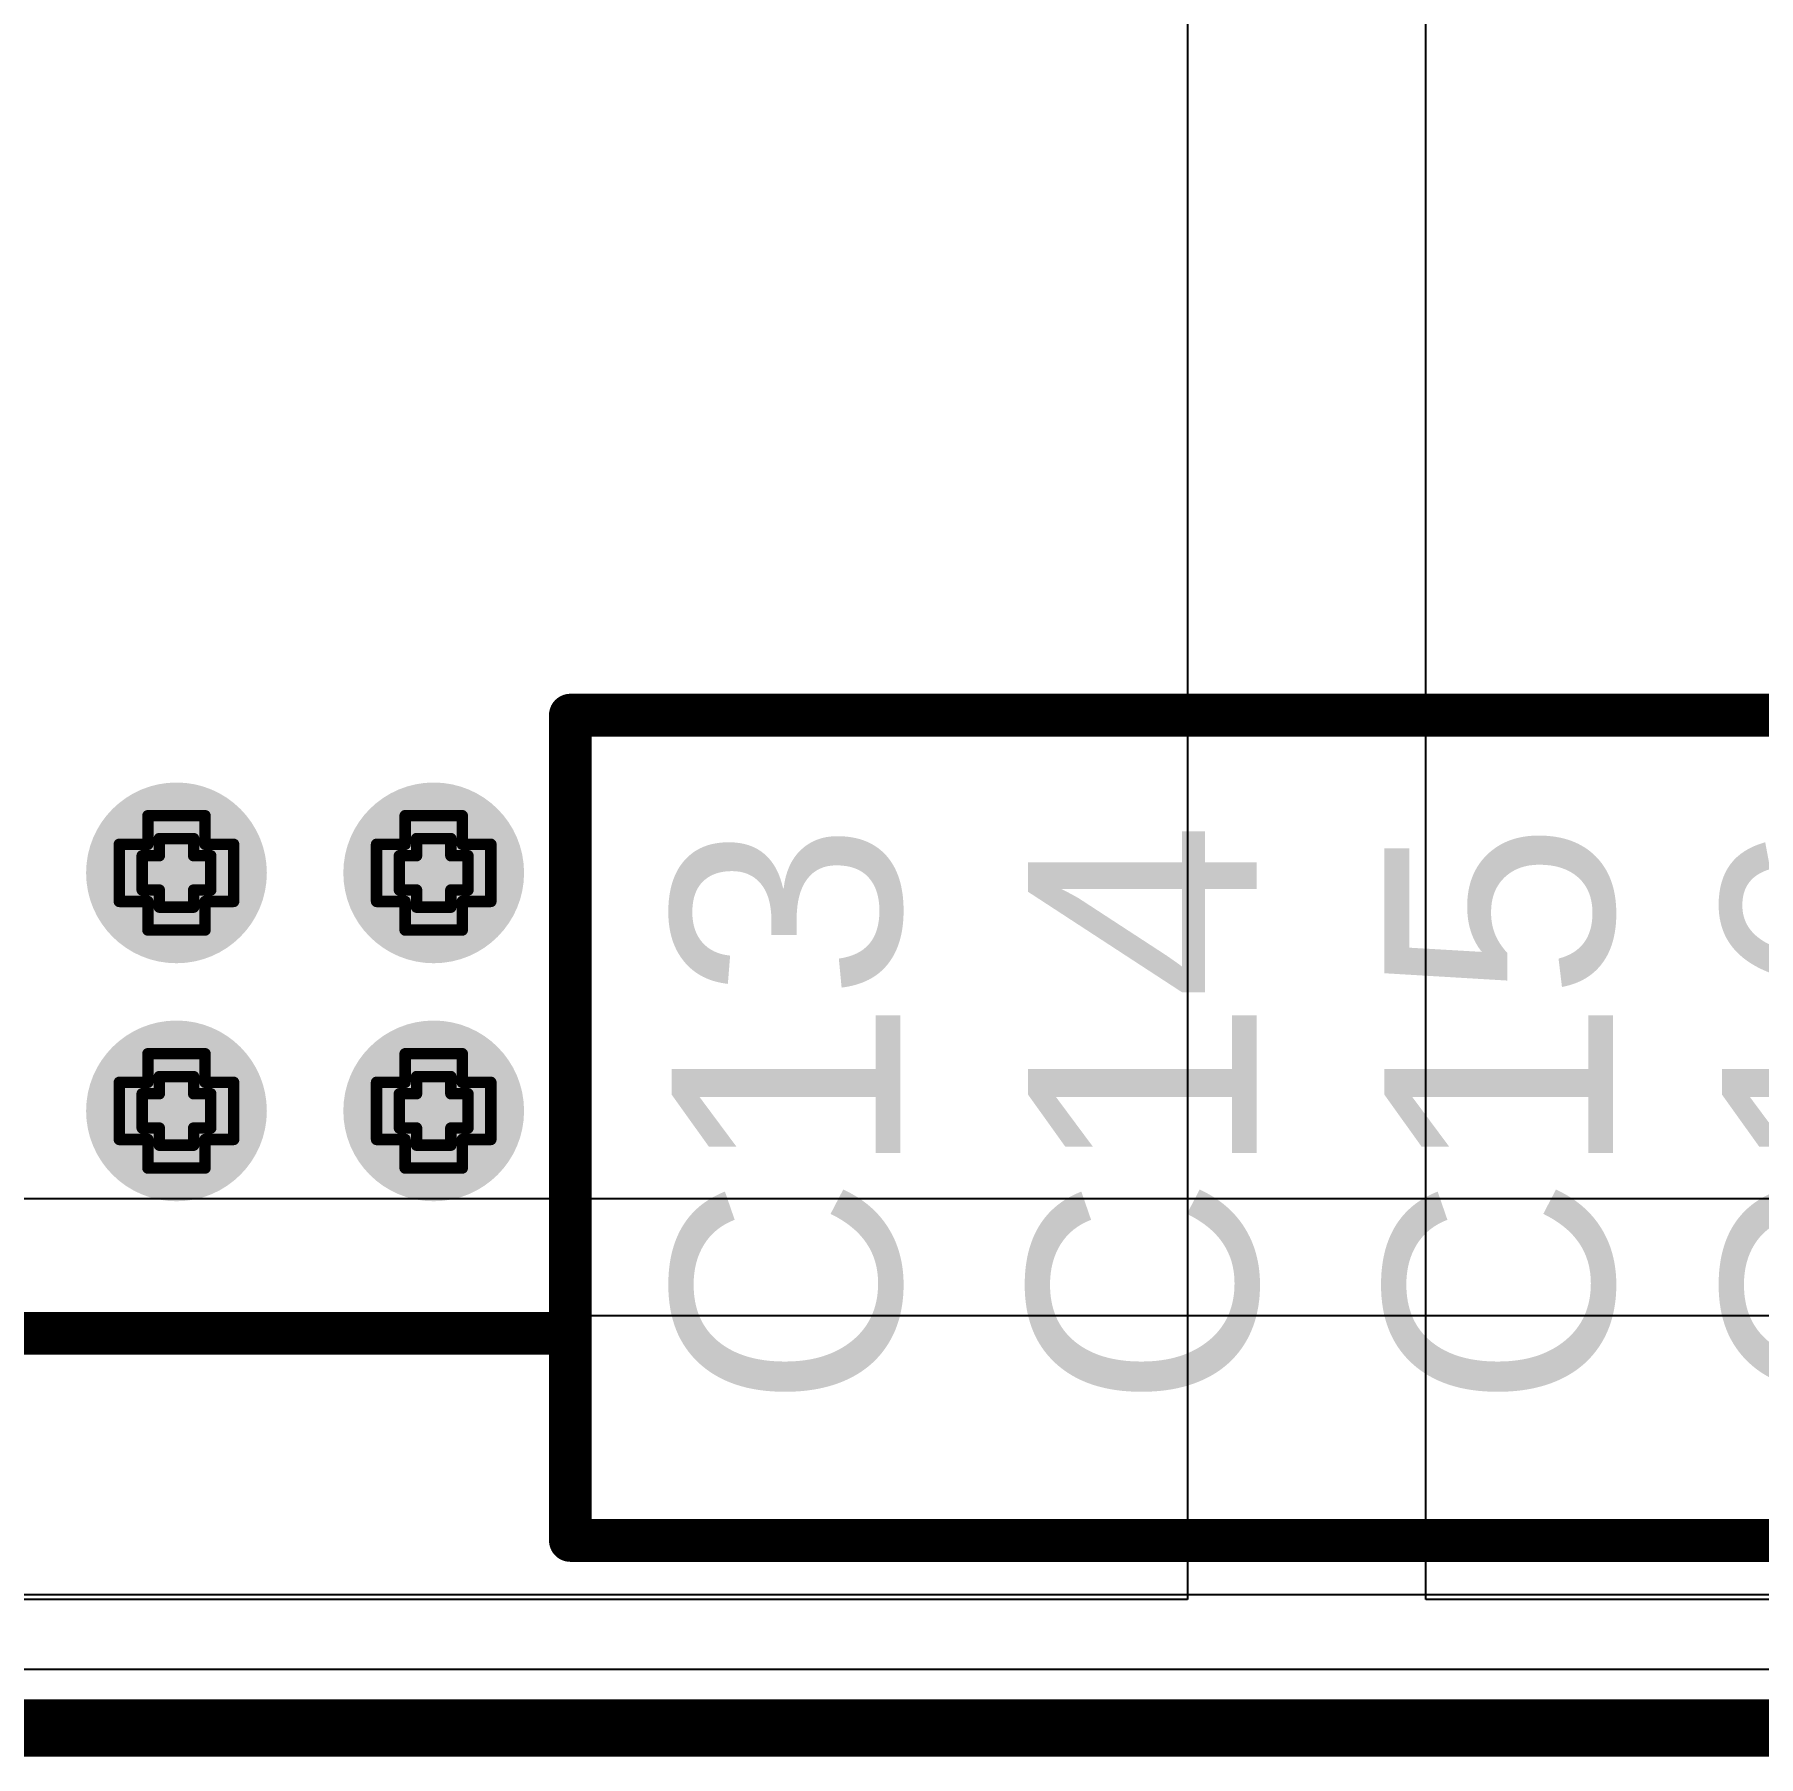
# Model space of a CAD drawing. Header units: inches. Extents: x -4 to 5258, y -4 to 5281.
# Drawn here: x 43.94 to 51.6, y -4.12 to 3.53 of the extents above; entities that cross this region are included whole.
import ezdxf

# ---------------------------------------------------------------- set-up
doc = ezdxf.new("R2010")
doc.units = ezdxf.units.IN
for name, color, linetype in [('Board Outline', 216, 'Continuous'), ('Bottom Layer', 5, 'Continuous'), ('Bottom Solder', 6, 'Continuous'), ('Drill Drawing', 1, 'Continuous'), ('Layer 1', 16, 'Continuous'), ('Layer 2', 76, 'Continuous'), ('Top Layer', 1, 'Continuous'), ('Top Overlay', 2, 'Continuous'), ('Top Solder', 216, 'Continuous'), ('Via Holes', 16, 'Continuous')]:
    doc.layers.add(name, color=color, linetype=linetype)
doc.styles.add('Arial', font='', dxfattribs={"height": 0.2})
doc.styles.get('Arial').set_extended_font_data('Arial')

msp = doc.modelspace()

# ---------------------------------------------------------------- hatches: boundary and pattern name
at = {"layer": 'Bottom Layer'}
h = msp.add_hatch(color=5, dxfattribs=at)
edge = h.paths.add_edge_path()
edge.add_arc((44.5705, -0.191), 0.3, 0, 360)
h = msp.add_hatch(color=5, dxfattribs=at)
edge = h.paths.add_edge_path()
edge.add_arc((45.7135, -0.191), 0.3, 0, 360)
h = msp.add_hatch(color=5, dxfattribs=at)
edge = h.paths.add_edge_path()
edge.add_arc((44.5705, -1.2487), 0.3, 0, 360)
h = msp.add_hatch(color=5, dxfattribs=at)
edge = h.paths.add_edge_path()
edge.add_arc((45.7135, -1.2487), 0.3, 0, 360)
at = {"layer": 'Bottom Solder'}
h = msp.add_hatch(color=6, dxfattribs=at)
edge = h.paths.add_edge_path()
edge.add_arc((44.5705, -0.191), 0.4016, 0, 360)
h = msp.add_hatch(color=6, dxfattribs=at)
edge = h.paths.add_edge_path()
edge.add_arc((45.7135, -0.191), 0.4016, 0, 360)
h = msp.add_hatch(color=6, dxfattribs=at)
edge = h.paths.add_edge_path()
edge.add_arc((44.5705, -1.2487), 0.4016, 0, 360)
h = msp.add_hatch(color=6, dxfattribs=at)
edge = h.paths.add_edge_path()
edge.add_arc((45.7135, -1.2487), 0.4016, 0, 360)
at = {"layer": 'Layer 1'}
h = msp.add_hatch(color=16, dxfattribs=at)
edge = h.paths.add_edge_path()
edge.add_arc((44.5705, -0.191), 0.3, 0, 360)
h = msp.add_hatch(color=16, dxfattribs=at)
edge = h.paths.add_edge_path()
edge.add_arc((45.7135, -0.191), 0.3, 0, 360)
h = msp.add_hatch(color=16, dxfattribs=at)
edge = h.paths.add_edge_path()
edge.add_arc((44.5705, -1.2487), 0.3, 0, 360)
h = msp.add_hatch(color=16, dxfattribs=at)
edge = h.paths.add_edge_path()
edge.add_arc((45.7135, -1.2487), 0.3, 0, 360)
at = {"layer": 'Layer 2'}
h = msp.add_hatch(color=76, dxfattribs=at)
edge = h.paths.add_edge_path()
edge.add_arc((44.5705, -0.191), 0.3, 0, 360)
h = msp.add_hatch(color=76, dxfattribs=at)
edge = h.paths.add_edge_path()
edge.add_arc((45.7135, -0.191), 0.3, 0, 360)
h = msp.add_hatch(color=76, dxfattribs=at)
edge = h.paths.add_edge_path()
edge.add_arc((44.5705, -1.2487), 0.3, 0, 360)
h = msp.add_hatch(color=76, dxfattribs=at)
edge = h.paths.add_edge_path()
edge.add_arc((45.7135, -1.2487), 0.3, 0, 360)
at = {"layer": 'Top Layer'}
h = msp.add_hatch(color=1, dxfattribs=at)
edge = h.paths.add_edge_path()
edge.add_arc((44.5705, -0.191), 0.3, 0, 360)
h = msp.add_hatch(color=1, dxfattribs=at)
edge = h.paths.add_edge_path()
edge.add_arc((45.7135, -0.191), 0.3, 0, 360)
h = msp.add_hatch(color=1, dxfattribs=at)
edge = h.paths.add_edge_path()
edge.add_arc((44.5705, -1.2487), 0.3, 0, 360)
h = msp.add_hatch(color=1, dxfattribs=at)
edge = h.paths.add_edge_path()
edge.add_arc((45.7135, -1.2487), 0.3, 0, 360)
at = {"layer": 'Top Solder'}
h = msp.add_hatch(color=216, dxfattribs=at)
edge = h.paths.add_edge_path()
edge.add_arc((44.5705, -0.191), 0.4016, 0, 360)
h = msp.add_hatch(color=216, dxfattribs=at)
edge = h.paths.add_edge_path()
edge.add_arc((45.7135, -0.191), 0.4016, 0, 360)
h = msp.add_hatch(color=216, dxfattribs=at)
edge = h.paths.add_edge_path()
edge.add_arc((44.5705, -1.2487), 0.4016, 0, 360)
h = msp.add_hatch(color=216, dxfattribs=at)
edge = h.paths.add_edge_path()
edge.add_arc((45.7135, -1.2487), 0.4016, 0, 360)
at = {"layer": 'Via Holes'}
h = msp.add_hatch(color=7, dxfattribs=at)
edge = h.paths.add_edge_path()
edge.add_arc((44.5705, -0.191), 0.15, 0, 360)
h = msp.add_hatch(color=7, dxfattribs=at)
edge = h.paths.add_edge_path()
edge.add_arc((45.7135, -0.191), 0.15, 0, 360)
h = msp.add_hatch(color=7, dxfattribs=at)
edge = h.paths.add_edge_path()
edge.add_arc((44.5705, -1.2487), 0.15, 0, 360)
h = msp.add_hatch(color=7, dxfattribs=at)
edge = h.paths.add_edge_path()
edge.add_arc((45.7135, -1.2487), 0.15, 0, 360)

# ---------------------------------------------------------------- linework, layer by layer
at = {"layer": 'Board Outline'}
msp.add_lwpolyline([(-4.0093, -3.9907, 0.254, 0.254, 0), (145.9907, -3.9907, 0.254, 0.254, 0)], format="xyseb", dxfattribs=at)
at = {"layer": 'Bottom Layer'}
for p, q in [((49.0631, 19.4577), (49.0631, -3.4203)), ((50.1226, -3.4203), (50.1226, 18.8233)), ((49.0631, -3.4203), (3.5813, -3.4203)), ((138.4178, -3.4203), (50.1226, -3.4203))]:
    msp.add_line(p, q, dxfattribs=at)
at = {"layer": 'Drill Drawing'}
for points in [[(44.4435, -0.064, 0.0508, 0.0508, 0), (44.4435, 0.063, 0.0508, 0.0508, 0)], [(44.4435, 0.063, 0.0508, 0.0508, 0), (44.6975, 0.063, 0.0508, 0.0508, 0)], [(44.6975, -0.064, 0.0508, 0.0508, 0), (44.6975, 0.063, 0.0508, 0.0508, 0)], [(45.5865, -0.064, 0.0508, 0.0508, 0), (45.5865, 0.063, 0.0508, 0.0508, 0)], [(45.5865, 0.063, 0.0508, 0.0508, 0), (45.8405, 0.063, 0.0508, 0.0508, 0)], [(45.8405, -0.064, 0.0508, 0.0508, 0), (45.8405, 0.063, 0.0508, 0.0508, 0)], [(44.3165, -0.318, 0.0508, 0.0508, 0), (44.3165, -0.064, 0.0508, 0.0508, 0)], [(44.3165, -0.064, 0.0508, 0.0508, 0), (44.4435, -0.064, 0.0508, 0.0508, 0)], [(44.4943, -0.1148, 0.0508, 0.0508, 0), (44.4943, -0.0386, 0.0508, 0.0508, 0)], [(44.4943, -0.0386, 0.0508, 0.0508, 0), (44.6467, -0.0386, 0.0508, 0.0508, 0)], [(44.6467, -0.1148, 0.0508, 0.0508, 0), (44.6467, -0.0386, 0.0508, 0.0508, 0)], [(44.6975, -0.064, 0.0508, 0.0508, 0), (44.8245, -0.064, 0.0508, 0.0508, 0)], [(44.8245, -0.318, 0.0508, 0.0508, 0), (44.8245, -0.064, 0.0508, 0.0508, 0)], [(45.4595, -0.318, 0.0508, 0.0508, 0), (45.4595, -0.064, 0.0508, 0.0508, 0)], [(45.4595, -0.064, 0.0508, 0.0508, 0), (45.5865, -0.064, 0.0508, 0.0508, 0)], [(45.6373, -0.1148, 0.0508, 0.0508, 0), (45.6373, -0.0386, 0.0508, 0.0508, 0)], [(45.6373, -0.0386, 0.0508, 0.0508, 0), (45.7897, -0.0386, 0.0508, 0.0508, 0)], [(45.7897, -0.1148, 0.0508, 0.0508, 0), (45.7897, -0.0386, 0.0508, 0.0508, 0)], [(45.8405, -0.064, 0.0508, 0.0508, 0), (45.9675, -0.064, 0.0508, 0.0508, 0)], [(45.9675, -0.318, 0.0508, 0.0508, 0), (45.9675, -0.064, 0.0508, 0.0508, 0)], [(44.4181, -0.2672, 0.0508, 0.0508, 0), (44.4181, -0.1148, 0.0508, 0.0508, 0)], [(44.4181, -0.1148, 0.0508, 0.0508, 0), (44.4943, -0.1148, 0.0508, 0.0508, 0)], [(44.6467, -0.1148, 0.0508, 0.0508, 0), (44.7229, -0.1148, 0.0508, 0.0508, 0)], [(44.7229, -0.2672, 0.0508, 0.0508, 0), (44.7229, -0.1148, 0.0508, 0.0508, 0)], [(45.5611, -0.2672, 0.0508, 0.0508, 0), (45.5611, -0.1148, 0.0508, 0.0508, 0)], [(45.5611, -0.1148, 0.0508, 0.0508, 0), (45.6373, -0.1148, 0.0508, 0.0508, 0)], [(45.7897, -0.1148, 0.0508, 0.0508, 0), (45.8659, -0.1148, 0.0508, 0.0508, 0)], [(45.8659, -0.2672, 0.0508, 0.0508, 0), (45.8659, -0.1148, 0.0508, 0.0508, 0)], [(44.3165, -0.318, 0.0508, 0.0508, 0), (44.4435, -0.318, 0.0508, 0.0508, 0)], [(44.4181, -0.2672, 0.0508, 0.0508, 0), (44.4943, -0.2672, 0.0508, 0.0508, 0)], [(44.4435, -0.445, 0.0508, 0.0508, 0), (44.4435, -0.318, 0.0508, 0.0508, 0)], [(44.4943, -0.3434, 0.0508, 0.0508, 0), (44.4943, -0.2672, 0.0508, 0.0508, 0)], [(44.6467, -0.2672, 0.0508, 0.0508, 0), (44.7229, -0.2672, 0.0508, 0.0508, 0)], [(44.6467, -0.3434, 0.0508, 0.0508, 0), (44.6467, -0.2672, 0.0508, 0.0508, 0)], [(44.6975, -0.318, 0.0508, 0.0508, 0), (44.8245, -0.318, 0.0508, 0.0508, 0)], [(44.6975, -0.445, 0.0508, 0.0508, 0), (44.6975, -0.318, 0.0508, 0.0508, 0)], [(45.4595, -0.318, 0.0508, 0.0508, 0), (45.5865, -0.318, 0.0508, 0.0508, 0)], [(45.5611, -0.2672, 0.0508, 0.0508, 0), (45.6373, -0.2672, 0.0508, 0.0508, 0)], [(45.5865, -0.445, 0.0508, 0.0508, 0), (45.5865, -0.318, 0.0508, 0.0508, 0)], [(45.6373, -0.3434, 0.0508, 0.0508, 0), (45.6373, -0.2672, 0.0508, 0.0508, 0)], [(45.7897, -0.2672, 0.0508, 0.0508, 0), (45.8659, -0.2672, 0.0508, 0.0508, 0)], [(45.7897, -0.3434, 0.0508, 0.0508, 0), (45.7897, -0.2672, 0.0508, 0.0508, 0)], [(45.8405, -0.318, 0.0508, 0.0508, 0), (45.9675, -0.318, 0.0508, 0.0508, 0)], [(45.8405, -0.445, 0.0508, 0.0508, 0), (45.8405, -0.318, 0.0508, 0.0508, 0)], [(44.4943, -0.3434, 0.0508, 0.0508, 0), (44.6467, -0.3434, 0.0508, 0.0508, 0)], [(45.6373, -0.3434, 0.0508, 0.0508, 0), (45.7897, -0.3434, 0.0508, 0.0508, 0)], [(44.4435, -0.445, 0.0508, 0.0508, 0), (44.6975, -0.445, 0.0508, 0.0508, 0)], [(45.5865, -0.445, 0.0508, 0.0508, 0), (45.8405, -0.445, 0.0508, 0.0508, 0)], [(44.4435, -1.1217, 0.0508, 0.0508, 0), (44.4435, -0.9947, 0.0508, 0.0508, 0)], [(44.4435, -0.9947, 0.0508, 0.0508, 0), (44.6975, -0.9947, 0.0508, 0.0508, 0)], [(44.6975, -1.1217, 0.0508, 0.0508, 0), (44.6975, -0.9947, 0.0508, 0.0508, 0)], [(45.5865, -1.1217, 0.0508, 0.0508, 0), (45.5865, -0.9947, 0.0508, 0.0508, 0)], [(45.5865, -0.9947, 0.0508, 0.0508, 0), (45.8405, -0.9947, 0.0508, 0.0508, 0)], [(45.8405, -1.1217, 0.0508, 0.0508, 0), (45.8405, -0.9947, 0.0508, 0.0508, 0)], [(44.4943, -1.1725, 0.0508, 0.0508, 0), (44.4943, -1.0963, 0.0508, 0.0508, 0)], [(44.4943, -1.0963, 0.0508, 0.0508, 0), (44.6467, -1.0963, 0.0508, 0.0508, 0)], [(44.6467, -1.1725, 0.0508, 0.0508, 0), (44.6467, -1.0963, 0.0508, 0.0508, 0)], [(45.6373, -1.1725, 0.0508, 0.0508, 0), (45.6373, -1.0963, 0.0508, 0.0508, 0)], [(45.6373, -1.0963, 0.0508, 0.0508, 0), (45.7897, -1.0963, 0.0508, 0.0508, 0)], [(45.7897, -1.1725, 0.0508, 0.0508, 0), (45.7897, -1.0963, 0.0508, 0.0508, 0)], [(44.3165, -1.3757, 0.0508, 0.0508, 0), (44.3165, -1.1217, 0.0508, 0.0508, 0)], [(44.3165, -1.1217, 0.0508, 0.0508, 0), (44.4435, -1.1217, 0.0508, 0.0508, 0)], [(44.4181, -1.3249, 0.0508, 0.0508, 0), (44.4181, -1.1725, 0.0508, 0.0508, 0)], [(44.4181, -1.1725, 0.0508, 0.0508, 0), (44.4943, -1.1725, 0.0508, 0.0508, 0)], [(44.6467, -1.1725, 0.0508, 0.0508, 0), (44.7229, -1.1725, 0.0508, 0.0508, 0)], [(44.6975, -1.1217, 0.0508, 0.0508, 0), (44.8245, -1.1217, 0.0508, 0.0508, 0)], [(44.7229, -1.3249, 0.0508, 0.0508, 0), (44.7229, -1.1725, 0.0508, 0.0508, 0)], [(44.8245, -1.3757, 0.0508, 0.0508, 0), (44.8245, -1.1217, 0.0508, 0.0508, 0)], [(45.4595, -1.3757, 0.0508, 0.0508, 0), (45.4595, -1.1217, 0.0508, 0.0508, 0)], [(45.4595, -1.1217, 0.0508, 0.0508, 0), (45.5865, -1.1217, 0.0508, 0.0508, 0)], [(45.5611, -1.3249, 0.0508, 0.0508, 0), (45.5611, -1.1725, 0.0508, 0.0508, 0)], [(45.5611, -1.1725, 0.0508, 0.0508, 0), (45.6373, -1.1725, 0.0508, 0.0508, 0)], [(45.7897, -1.1725, 0.0508, 0.0508, 0), (45.8659, -1.1725, 0.0508, 0.0508, 0)], [(45.8405, -1.1217, 0.0508, 0.0508, 0), (45.9675, -1.1217, 0.0508, 0.0508, 0)], [(45.8659, -1.3249, 0.0508, 0.0508, 0), (45.8659, -1.1725, 0.0508, 0.0508, 0)], [(45.9675, -1.3757, 0.0508, 0.0508, 0), (45.9675, -1.1217, 0.0508, 0.0508, 0)], [(44.4181, -1.3249, 0.0508, 0.0508, 0), (44.4943, -1.3249, 0.0508, 0.0508, 0)], [(44.4943, -1.4011, 0.0508, 0.0508, 0), (44.4943, -1.3249, 0.0508, 0.0508, 0)], [(44.6467, -1.3249, 0.0508, 0.0508, 0), (44.7229, -1.3249, 0.0508, 0.0508, 0)], [(44.6467, -1.4011, 0.0508, 0.0508, 0), (44.6467, -1.3249, 0.0508, 0.0508, 0)], [(45.5611, -1.3249, 0.0508, 0.0508, 0), (45.6373, -1.3249, 0.0508, 0.0508, 0)], [(45.6373, -1.4011, 0.0508, 0.0508, 0), (45.6373, -1.3249, 0.0508, 0.0508, 0)], [(45.7897, -1.3249, 0.0508, 0.0508, 0), (45.8659, -1.3249, 0.0508, 0.0508, 0)], [(45.7897, -1.4011, 0.0508, 0.0508, 0), (45.7897, -1.3249, 0.0508, 0.0508, 0)], [(44.3165, -1.3757, 0.0508, 0.0508, 0), (44.4435, -1.3757, 0.0508, 0.0508, 0)], [(44.4435, -1.5027, 0.0508, 0.0508, 0), (44.4435, -1.3757, 0.0508, 0.0508, 0)], [(44.4943, -1.4011, 0.0508, 0.0508, 0), (44.6467, -1.4011, 0.0508, 0.0508, 0)], [(44.6975, -1.3757, 0.0508, 0.0508, 0), (44.8245, -1.3757, 0.0508, 0.0508, 0)], [(44.6975, -1.5027, 0.0508, 0.0508, 0), (44.6975, -1.3757, 0.0508, 0.0508, 0)], [(45.4595, -1.3757, 0.0508, 0.0508, 0), (45.5865, -1.3757, 0.0508, 0.0508, 0)], [(45.5865, -1.5027, 0.0508, 0.0508, 0), (45.5865, -1.3757, 0.0508, 0.0508, 0)], [(45.6373, -1.4011, 0.0508, 0.0508, 0), (45.7897, -1.4011, 0.0508, 0.0508, 0)], [(45.8405, -1.3757, 0.0508, 0.0508, 0), (45.9675, -1.3757, 0.0508, 0.0508, 0)], [(45.8405, -1.5027, 0.0508, 0.0508, 0), (45.8405, -1.3757, 0.0508, 0.0508, 0)], [(44.4435, -1.5027, 0.0508, 0.0508, 0), (44.6975, -1.5027, 0.0508, 0.0508, 0)], [(45.5865, -1.5027, 0.0508, 0.0508, 0), (45.8405, -1.5027, 0.0508, 0.0508, 0)]]:
    msp.add_lwpolyline(points, format="xyseb", dxfattribs=at)
for points in [[(44.4308, 0.063, 0.0254, 0.0254, 1), (44.4562, 0.063, 0.0254, 0.0254, 1)], [(44.4308, 0.063, 0.0254, 0.0254, 1), (44.4562, 0.063, 0.0254, 0.0254, 1)], [(44.6848, 0.063, 0.0254, 0.0254, 1), (44.7102, 0.063, 0.0254, 0.0254, 1)], [(44.6848, 0.063, 0.0254, 0.0254, 1), (44.7102, 0.063, 0.0254, 0.0254, 1)], [(45.5738, 0.063, 0.0254, 0.0254, 1), (45.5992, 0.063, 0.0254, 0.0254, 1)], [(45.5738, 0.063, 0.0254, 0.0254, 1), (45.5992, 0.063, 0.0254, 0.0254, 1)], [(45.8278, 0.063, 0.0254, 0.0254, 1), (45.8532, 0.063, 0.0254, 0.0254, 1)], [(45.8278, 0.063, 0.0254, 0.0254, 1), (45.8532, 0.063, 0.0254, 0.0254, 1)], [(44.3038, -0.064, 0.0254, 0.0254, 1), (44.3292, -0.064, 0.0254, 0.0254, 1)], [(44.3038, -0.064, 0.0254, 0.0254, 1), (44.3292, -0.064, 0.0254, 0.0254, 1)], [(44.4308, -0.064, 0.0254, 0.0254, 1), (44.4562, -0.064, 0.0254, 0.0254, 1)], [(44.4308, -0.064, 0.0254, 0.0254, 1), (44.4562, -0.064, 0.0254, 0.0254, 1)], [(44.4816, -0.0386, 0.0254, 0.0254, 1), (44.507, -0.0386, 0.0254, 0.0254, 1)], [(44.4816, -0.0386, 0.0254, 0.0254, 1), (44.507, -0.0386, 0.0254, 0.0254, 1)], [(44.634, -0.0386, 0.0254, 0.0254, 1), (44.6594, -0.0386, 0.0254, 0.0254, 1)], [(44.634, -0.0386, 0.0254, 0.0254, 1), (44.6594, -0.0386, 0.0254, 0.0254, 1)], [(44.6848, -0.064, 0.0254, 0.0254, 1), (44.7102, -0.064, 0.0254, 0.0254, 1)], [(44.6848, -0.064, 0.0254, 0.0254, 1), (44.7102, -0.064, 0.0254, 0.0254, 1)], [(44.8118, -0.064, 0.0254, 0.0254, 1), (44.8372, -0.064, 0.0254, 0.0254, 1)], [(44.8118, -0.064, 0.0254, 0.0254, 1), (44.8372, -0.064, 0.0254, 0.0254, 1)], [(45.4468, -0.064, 0.0254, 0.0254, 1), (45.4722, -0.064, 0.0254, 0.0254, 1)], [(45.4468, -0.064, 0.0254, 0.0254, 1), (45.4722, -0.064, 0.0254, 0.0254, 1)], [(45.5738, -0.064, 0.0254, 0.0254, 1), (45.5992, -0.064, 0.0254, 0.0254, 1)], [(45.5738, -0.064, 0.0254, 0.0254, 1), (45.5992, -0.064, 0.0254, 0.0254, 1)], [(45.6246, -0.0386, 0.0254, 0.0254, 1), (45.65, -0.0386, 0.0254, 0.0254, 1)], [(45.6246, -0.0386, 0.0254, 0.0254, 1), (45.65, -0.0386, 0.0254, 0.0254, 1)], [(45.777, -0.0386, 0.0254, 0.0254, 1), (45.8024, -0.0386, 0.0254, 0.0254, 1)], [(45.777, -0.0386, 0.0254, 0.0254, 1), (45.8024, -0.0386, 0.0254, 0.0254, 1)], [(45.8278, -0.064, 0.0254, 0.0254, 1), (45.8532, -0.064, 0.0254, 0.0254, 1)], [(45.8278, -0.064, 0.0254, 0.0254, 1), (45.8532, -0.064, 0.0254, 0.0254, 1)], [(45.9548, -0.064, 0.0254, 0.0254, 1), (45.9802, -0.064, 0.0254, 0.0254, 1)], [(45.9548, -0.064, 0.0254, 0.0254, 1), (45.9802, -0.064, 0.0254, 0.0254, 1)], [(44.4054, -0.1148, 0.0254, 0.0254, 1), (44.4308, -0.1148, 0.0254, 0.0254, 1)], [(44.4054, -0.1148, 0.0254, 0.0254, 1), (44.4308, -0.1148, 0.0254, 0.0254, 1)], [(44.4816, -0.1148, 0.0254, 0.0254, 1), (44.507, -0.1148, 0.0254, 0.0254, 1)], [(44.4816, -0.1148, 0.0254, 0.0254, 1), (44.507, -0.1148, 0.0254, 0.0254, 1)], [(44.634, -0.1148, 0.0254, 0.0254, 1), (44.6594, -0.1148, 0.0254, 0.0254, 1)], [(44.634, -0.1148, 0.0254, 0.0254, 1), (44.6594, -0.1148, 0.0254, 0.0254, 1)], [(44.7102, -0.1148, 0.0254, 0.0254, 1), (44.7356, -0.1148, 0.0254, 0.0254, 1)], [(44.7102, -0.1148, 0.0254, 0.0254, 1), (44.7356, -0.1148, 0.0254, 0.0254, 1)], [(45.5484, -0.1148, 0.0254, 0.0254, 1), (45.5738, -0.1148, 0.0254, 0.0254, 1)], [(45.5484, -0.1148, 0.0254, 0.0254, 1), (45.5738, -0.1148, 0.0254, 0.0254, 1)], [(45.6246, -0.1148, 0.0254, 0.0254, 1), (45.65, -0.1148, 0.0254, 0.0254, 1)], [(45.6246, -0.1148, 0.0254, 0.0254, 1), (45.65, -0.1148, 0.0254, 0.0254, 1)], [(45.777, -0.1148, 0.0254, 0.0254, 1), (45.8024, -0.1148, 0.0254, 0.0254, 1)], [(45.777, -0.1148, 0.0254, 0.0254, 1), (45.8024, -0.1148, 0.0254, 0.0254, 1)], [(45.8532, -0.1148, 0.0254, 0.0254, 1), (45.8786, -0.1148, 0.0254, 0.0254, 1)], [(45.8532, -0.1148, 0.0254, 0.0254, 1), (45.8786, -0.1148, 0.0254, 0.0254, 1)], [(44.3038, -0.318, 0.0254, 0.0254, 1), (44.3292, -0.318, 0.0254, 0.0254, 1)], [(44.3038, -0.318, 0.0254, 0.0254, 1), (44.3292, -0.318, 0.0254, 0.0254, 1)], [(44.4054, -0.2672, 0.0254, 0.0254, 1), (44.4308, -0.2672, 0.0254, 0.0254, 1)], [(44.4054, -0.2672, 0.0254, 0.0254, 1), (44.4308, -0.2672, 0.0254, 0.0254, 1)], [(44.4308, -0.318, 0.0254, 0.0254, 1), (44.4562, -0.318, 0.0254, 0.0254, 1)], [(44.4308, -0.318, 0.0254, 0.0254, 1), (44.4562, -0.318, 0.0254, 0.0254, 1)], [(44.4816, -0.2672, 0.0254, 0.0254, 1), (44.507, -0.2672, 0.0254, 0.0254, 1)], [(44.4816, -0.2672, 0.0254, 0.0254, 1), (44.507, -0.2672, 0.0254, 0.0254, 1)], [(44.634, -0.2672, 0.0254, 0.0254, 1), (44.6594, -0.2672, 0.0254, 0.0254, 1)], [(44.634, -0.2672, 0.0254, 0.0254, 1), (44.6594, -0.2672, 0.0254, 0.0254, 1)], [(44.6848, -0.318, 0.0254, 0.0254, 1), (44.7102, -0.318, 0.0254, 0.0254, 1)], [(44.6848, -0.318, 0.0254, 0.0254, 1), (44.7102, -0.318, 0.0254, 0.0254, 1)], [(44.7102, -0.2672, 0.0254, 0.0254, 1), (44.7356, -0.2672, 0.0254, 0.0254, 1)], [(44.7102, -0.2672, 0.0254, 0.0254, 1), (44.7356, -0.2672, 0.0254, 0.0254, 1)], [(44.8118, -0.318, 0.0254, 0.0254, 1), (44.8372, -0.318, 0.0254, 0.0254, 1)], [(44.8118, -0.318, 0.0254, 0.0254, 1), (44.8372, -0.318, 0.0254, 0.0254, 1)], [(45.4468, -0.318, 0.0254, 0.0254, 1), (45.4722, -0.318, 0.0254, 0.0254, 1)], [(45.4468, -0.318, 0.0254, 0.0254, 1), (45.4722, -0.318, 0.0254, 0.0254, 1)], [(45.5484, -0.2672, 0.0254, 0.0254, 1), (45.5738, -0.2672, 0.0254, 0.0254, 1)], [(45.5484, -0.2672, 0.0254, 0.0254, 1), (45.5738, -0.2672, 0.0254, 0.0254, 1)], [(45.5738, -0.318, 0.0254, 0.0254, 1), (45.5992, -0.318, 0.0254, 0.0254, 1)], [(45.5738, -0.318, 0.0254, 0.0254, 1), (45.5992, -0.318, 0.0254, 0.0254, 1)], [(45.6246, -0.2672, 0.0254, 0.0254, 1), (45.65, -0.2672, 0.0254, 0.0254, 1)], [(45.6246, -0.2672, 0.0254, 0.0254, 1), (45.65, -0.2672, 0.0254, 0.0254, 1)], [(45.777, -0.2672, 0.0254, 0.0254, 1), (45.8024, -0.2672, 0.0254, 0.0254, 1)], [(45.777, -0.2672, 0.0254, 0.0254, 1), (45.8024, -0.2672, 0.0254, 0.0254, 1)], [(45.8278, -0.318, 0.0254, 0.0254, 1), (45.8532, -0.318, 0.0254, 0.0254, 1)], [(45.8278, -0.318, 0.0254, 0.0254, 1), (45.8532, -0.318, 0.0254, 0.0254, 1)], [(45.8532, -0.2672, 0.0254, 0.0254, 1), (45.8786, -0.2672, 0.0254, 0.0254, 1)], [(45.8532, -0.2672, 0.0254, 0.0254, 1), (45.8786, -0.2672, 0.0254, 0.0254, 1)], [(45.9548, -0.318, 0.0254, 0.0254, 1), (45.9802, -0.318, 0.0254, 0.0254, 1)], [(45.9548, -0.318, 0.0254, 0.0254, 1), (45.9802, -0.318, 0.0254, 0.0254, 1)], [(44.4816, -0.3434, 0.0254, 0.0254, 1), (44.507, -0.3434, 0.0254, 0.0254, 1)], [(44.4816, -0.3434, 0.0254, 0.0254, 1), (44.507, -0.3434, 0.0254, 0.0254, 1)], [(44.634, -0.3434, 0.0254, 0.0254, 1), (44.6594, -0.3434, 0.0254, 0.0254, 1)], [(44.634, -0.3434, 0.0254, 0.0254, 1), (44.6594, -0.3434, 0.0254, 0.0254, 1)], [(45.6246, -0.3434, 0.0254, 0.0254, 1), (45.65, -0.3434, 0.0254, 0.0254, 1)], [(45.6246, -0.3434, 0.0254, 0.0254, 1), (45.65, -0.3434, 0.0254, 0.0254, 1)], [(45.777, -0.3434, 0.0254, 0.0254, 1), (45.8024, -0.3434, 0.0254, 0.0254, 1)], [(45.777, -0.3434, 0.0254, 0.0254, 1), (45.8024, -0.3434, 0.0254, 0.0254, 1)], [(44.4308, -0.445, 0.0254, 0.0254, 1), (44.4562, -0.445, 0.0254, 0.0254, 1)], [(44.4308, -0.445, 0.0254, 0.0254, 1), (44.4562, -0.445, 0.0254, 0.0254, 1)], [(44.6848, -0.445, 0.0254, 0.0254, 1), (44.7102, -0.445, 0.0254, 0.0254, 1)], [(44.6848, -0.445, 0.0254, 0.0254, 1), (44.7102, -0.445, 0.0254, 0.0254, 1)], [(45.5738, -0.445, 0.0254, 0.0254, 1), (45.5992, -0.445, 0.0254, 0.0254, 1)], [(45.5738, -0.445, 0.0254, 0.0254, 1), (45.5992, -0.445, 0.0254, 0.0254, 1)], [(45.8278, -0.445, 0.0254, 0.0254, 1), (45.8532, -0.445, 0.0254, 0.0254, 1)], [(45.8278, -0.445, 0.0254, 0.0254, 1), (45.8532, -0.445, 0.0254, 0.0254, 1)], [(44.4308, -0.9947, 0.0254, 0.0254, 1), (44.4562, -0.9947, 0.0254, 0.0254, 1)], [(44.4308, -0.9947, 0.0254, 0.0254, 1), (44.4562, -0.9947, 0.0254, 0.0254, 1)], [(44.6848, -0.9947, 0.0254, 0.0254, 1), (44.7102, -0.9947, 0.0254, 0.0254, 1)], [(44.6848, -0.9947, 0.0254, 0.0254, 1), (44.7102, -0.9947, 0.0254, 0.0254, 1)], [(45.5738, -0.9947, 0.0254, 0.0254, 1), (45.5992, -0.9947, 0.0254, 0.0254, 1)], [(45.5738, -0.9947, 0.0254, 0.0254, 1), (45.5992, -0.9947, 0.0254, 0.0254, 1)], [(45.8278, -0.9947, 0.0254, 0.0254, 1), (45.8532, -0.9947, 0.0254, 0.0254, 1)], [(45.8278, -0.9947, 0.0254, 0.0254, 1), (45.8532, -0.9947, 0.0254, 0.0254, 1)], [(44.4816, -1.0963, 0.0254, 0.0254, 1), (44.507, -1.0963, 0.0254, 0.0254, 1)], [(44.4816, -1.0963, 0.0254, 0.0254, 1), (44.507, -1.0963, 0.0254, 0.0254, 1)], [(44.634, -1.0963, 0.0254, 0.0254, 1), (44.6594, -1.0963, 0.0254, 0.0254, 1)], [(44.634, -1.0963, 0.0254, 0.0254, 1), (44.6594, -1.0963, 0.0254, 0.0254, 1)], [(45.6246, -1.0963, 0.0254, 0.0254, 1), (45.65, -1.0963, 0.0254, 0.0254, 1)], [(45.6246, -1.0963, 0.0254, 0.0254, 1), (45.65, -1.0963, 0.0254, 0.0254, 1)], [(45.777, -1.0963, 0.0254, 0.0254, 1), (45.8024, -1.0963, 0.0254, 0.0254, 1)], [(45.777, -1.0963, 0.0254, 0.0254, 1), (45.8024, -1.0963, 0.0254, 0.0254, 1)], [(44.3038, -1.1217, 0.0254, 0.0254, 1), (44.3292, -1.1217, 0.0254, 0.0254, 1)], [(44.3038, -1.1217, 0.0254, 0.0254, 1), (44.3292, -1.1217, 0.0254, 0.0254, 1)], [(44.4054, -1.1725, 0.0254, 0.0254, 1), (44.4308, -1.1725, 0.0254, 0.0254, 1)], [(44.4054, -1.1725, 0.0254, 0.0254, 1), (44.4308, -1.1725, 0.0254, 0.0254, 1)], [(44.4308, -1.1217, 0.0254, 0.0254, 1), (44.4562, -1.1217, 0.0254, 0.0254, 1)], [(44.4308, -1.1217, 0.0254, 0.0254, 1), (44.4562, -1.1217, 0.0254, 0.0254, 1)], [(44.4816, -1.1725, 0.0254, 0.0254, 1), (44.507, -1.1725, 0.0254, 0.0254, 1)], [(44.4816, -1.1725, 0.0254, 0.0254, 1), (44.507, -1.1725, 0.0254, 0.0254, 1)], [(44.634, -1.1725, 0.0254, 0.0254, 1), (44.6594, -1.1725, 0.0254, 0.0254, 1)], [(44.634, -1.1725, 0.0254, 0.0254, 1), (44.6594, -1.1725, 0.0254, 0.0254, 1)], [(44.6848, -1.1217, 0.0254, 0.0254, 1), (44.7102, -1.1217, 0.0254, 0.0254, 1)], [(44.6848, -1.1217, 0.0254, 0.0254, 1), (44.7102, -1.1217, 0.0254, 0.0254, 1)], [(44.7102, -1.1725, 0.0254, 0.0254, 1), (44.7356, -1.1725, 0.0254, 0.0254, 1)], [(44.7102, -1.1725, 0.0254, 0.0254, 1), (44.7356, -1.1725, 0.0254, 0.0254, 1)], [(44.8118, -1.1217, 0.0254, 0.0254, 1), (44.8372, -1.1217, 0.0254, 0.0254, 1)], [(44.8118, -1.1217, 0.0254, 0.0254, 1), (44.8372, -1.1217, 0.0254, 0.0254, 1)], [(45.4468, -1.1217, 0.0254, 0.0254, 1), (45.4722, -1.1217, 0.0254, 0.0254, 1)], [(45.4468, -1.1217, 0.0254, 0.0254, 1), (45.4722, -1.1217, 0.0254, 0.0254, 1)], [(45.5484, -1.1725, 0.0254, 0.0254, 1), (45.5738, -1.1725, 0.0254, 0.0254, 1)], [(45.5484, -1.1725, 0.0254, 0.0254, 1), (45.5738, -1.1725, 0.0254, 0.0254, 1)], [(45.5738, -1.1217, 0.0254, 0.0254, 1), (45.5992, -1.1217, 0.0254, 0.0254, 1)], [(45.5738, -1.1217, 0.0254, 0.0254, 1), (45.5992, -1.1217, 0.0254, 0.0254, 1)], [(45.6246, -1.1725, 0.0254, 0.0254, 1), (45.65, -1.1725, 0.0254, 0.0254, 1)], [(45.6246, -1.1725, 0.0254, 0.0254, 1), (45.65, -1.1725, 0.0254, 0.0254, 1)], [(45.777, -1.1725, 0.0254, 0.0254, 1), (45.8024, -1.1725, 0.0254, 0.0254, 1)], [(45.777, -1.1725, 0.0254, 0.0254, 1), (45.8024, -1.1725, 0.0254, 0.0254, 1)], [(45.8278, -1.1217, 0.0254, 0.0254, 1), (45.8532, -1.1217, 0.0254, 0.0254, 1)], [(45.8278, -1.1217, 0.0254, 0.0254, 1), (45.8532, -1.1217, 0.0254, 0.0254, 1)], [(45.8532, -1.1725, 0.0254, 0.0254, 1), (45.8786, -1.1725, 0.0254, 0.0254, 1)], [(45.8532, -1.1725, 0.0254, 0.0254, 1), (45.8786, -1.1725, 0.0254, 0.0254, 1)], [(45.9548, -1.1217, 0.0254, 0.0254, 1), (45.9802, -1.1217, 0.0254, 0.0254, 1)], [(45.9548, -1.1217, 0.0254, 0.0254, 1), (45.9802, -1.1217, 0.0254, 0.0254, 1)], [(44.4054, -1.3249, 0.0254, 0.0254, 1), (44.4308, -1.3249, 0.0254, 0.0254, 1)], [(44.4054, -1.3249, 0.0254, 0.0254, 1), (44.4308, -1.3249, 0.0254, 0.0254, 1)], [(44.4816, -1.3249, 0.0254, 0.0254, 1), (44.507, -1.3249, 0.0254, 0.0254, 1)], [(44.4816, -1.3249, 0.0254, 0.0254, 1), (44.507, -1.3249, 0.0254, 0.0254, 1)], [(44.634, -1.3249, 0.0254, 0.0254, 1), (44.6594, -1.3249, 0.0254, 0.0254, 1)], [(44.634, -1.3249, 0.0254, 0.0254, 1), (44.6594, -1.3249, 0.0254, 0.0254, 1)], [(44.7102, -1.3249, 0.0254, 0.0254, 1), (44.7356, -1.3249, 0.0254, 0.0254, 1)], [(44.7102, -1.3249, 0.0254, 0.0254, 1), (44.7356, -1.3249, 0.0254, 0.0254, 1)], [(45.5484, -1.3249, 0.0254, 0.0254, 1), (45.5738, -1.3249, 0.0254, 0.0254, 1)], [(45.5484, -1.3249, 0.0254, 0.0254, 1), (45.5738, -1.3249, 0.0254, 0.0254, 1)], [(45.6246, -1.3249, 0.0254, 0.0254, 1), (45.65, -1.3249, 0.0254, 0.0254, 1)], [(45.6246, -1.3249, 0.0254, 0.0254, 1), (45.65, -1.3249, 0.0254, 0.0254, 1)], [(45.777, -1.3249, 0.0254, 0.0254, 1), (45.8024, -1.3249, 0.0254, 0.0254, 1)], [(45.777, -1.3249, 0.0254, 0.0254, 1), (45.8024, -1.3249, 0.0254, 0.0254, 1)], [(45.8532, -1.3249, 0.0254, 0.0254, 1), (45.8786, -1.3249, 0.0254, 0.0254, 1)], [(45.8532, -1.3249, 0.0254, 0.0254, 1), (45.8786, -1.3249, 0.0254, 0.0254, 1)], [(44.3038, -1.3757, 0.0254, 0.0254, 1), (44.3292, -1.3757, 0.0254, 0.0254, 1)], [(44.3038, -1.3757, 0.0254, 0.0254, 1), (44.3292, -1.3757, 0.0254, 0.0254, 1)], [(44.4308, -1.3757, 0.0254, 0.0254, 1), (44.4562, -1.3757, 0.0254, 0.0254, 1)], [(44.4308, -1.3757, 0.0254, 0.0254, 1), (44.4562, -1.3757, 0.0254, 0.0254, 1)], [(44.4816, -1.4011, 0.0254, 0.0254, 1), (44.507, -1.4011, 0.0254, 0.0254, 1)], [(44.4816, -1.4011, 0.0254, 0.0254, 1), (44.507, -1.4011, 0.0254, 0.0254, 1)], [(44.634, -1.4011, 0.0254, 0.0254, 1), (44.6594, -1.4011, 0.0254, 0.0254, 1)], [(44.634, -1.4011, 0.0254, 0.0254, 1), (44.6594, -1.4011, 0.0254, 0.0254, 1)], [(44.6848, -1.3757, 0.0254, 0.0254, 1), (44.7102, -1.3757, 0.0254, 0.0254, 1)], [(44.6848, -1.3757, 0.0254, 0.0254, 1), (44.7102, -1.3757, 0.0254, 0.0254, 1)], [(44.8118, -1.3757, 0.0254, 0.0254, 1), (44.8372, -1.3757, 0.0254, 0.0254, 1)], [(44.8118, -1.3757, 0.0254, 0.0254, 1), (44.8372, -1.3757, 0.0254, 0.0254, 1)], [(45.4468, -1.3757, 0.0254, 0.0254, 1), (45.4722, -1.3757, 0.0254, 0.0254, 1)], [(45.4468, -1.3757, 0.0254, 0.0254, 1), (45.4722, -1.3757, 0.0254, 0.0254, 1)], [(45.5738, -1.3757, 0.0254, 0.0254, 1), (45.5992, -1.3757, 0.0254, 0.0254, 1)], [(45.5738, -1.3757, 0.0254, 0.0254, 1), (45.5992, -1.3757, 0.0254, 0.0254, 1)], [(45.6246, -1.4011, 0.0254, 0.0254, 1), (45.65, -1.4011, 0.0254, 0.0254, 1)], [(45.6246, -1.4011, 0.0254, 0.0254, 1), (45.65, -1.4011, 0.0254, 0.0254, 1)], [(45.777, -1.4011, 0.0254, 0.0254, 1), (45.8024, -1.4011, 0.0254, 0.0254, 1)], [(45.777, -1.4011, 0.0254, 0.0254, 1), (45.8024, -1.4011, 0.0254, 0.0254, 1)], [(45.8278, -1.3757, 0.0254, 0.0254, 1), (45.8532, -1.3757, 0.0254, 0.0254, 1)], [(45.8278, -1.3757, 0.0254, 0.0254, 1), (45.8532, -1.3757, 0.0254, 0.0254, 1)], [(45.9548, -1.3757, 0.0254, 0.0254, 1), (45.9802, -1.3757, 0.0254, 0.0254, 1)], [(45.9548, -1.3757, 0.0254, 0.0254, 1), (45.9802, -1.3757, 0.0254, 0.0254, 1)], [(44.4308, -1.5027, 0.0254, 0.0254, 1), (44.4562, -1.5027, 0.0254, 0.0254, 1)], [(44.4308, -1.5027, 0.0254, 0.0254, 1), (44.4562, -1.5027, 0.0254, 0.0254, 1)], [(44.6848, -1.5027, 0.0254, 0.0254, 1), (44.7102, -1.5027, 0.0254, 0.0254, 1)], [(44.6848, -1.5027, 0.0254, 0.0254, 1), (44.7102, -1.5027, 0.0254, 0.0254, 1)], [(45.5738, -1.5027, 0.0254, 0.0254, 1), (45.5992, -1.5027, 0.0254, 0.0254, 1)], [(45.5738, -1.5027, 0.0254, 0.0254, 1), (45.5992, -1.5027, 0.0254, 0.0254, 1)], [(45.8278, -1.5027, 0.0254, 0.0254, 1), (45.8532, -1.5027, 0.0254, 0.0254, 1)], [(45.8278, -1.5027, 0.0254, 0.0254, 1), (45.8532, -1.5027, 0.0254, 0.0254, 1)]]:
    msp.add_lwpolyline(points, format="xyseb", close=True, dxfattribs=at)
at = {"layer": 'Layer 1'}
for p, q in [((136.239, -1.6394), (5.5167, -1.6394)), ((4.9987, -2.1573), (136.757, -2.1573)), ((145.7317, -3.7317), (-3.7504, -3.7317))]:
    msp.add_line(p, q, dxfattribs=at)
at = {"layer": 'Top Layer'}
msp.add_line((52.1172, -3.3985), (3.6441, -3.3985), dxfattribs=at)
at = {"layer": 'Top Overlay'}
for points in [[(46.3209, 0.5097, 0.1905, 0.1905, 0), (54.72, 0.5097, 0.1905, 0.1905, 0)], [(46.3209, -3.1574, 0.1905, 0.1905, 0), (46.3209, 0.5097, 0.1905, 0.1905, 0)], [(43.798, -2.2372, 0.1905, 0.1905, 0), (46.2998, -2.2372, 0.1905, 0.1905, 0)], [(46.3209, -3.1574, 0.1905, 0.1905, 0), (54.72, -3.1574, 0.1905, 0.1905, 0)]]:
    msp.add_lwpolyline(points, format="xyseb", dxfattribs=at)
for points in [[(46.2733, 0.5097, 0.0952, 0.0952, 1), (46.3685, 0.5097, 0.0952, 0.0952, 1)], [(46.2733, 0.5097, 0.0952, 0.0952, 1), (46.3685, 0.5097, 0.0952, 0.0952, 1)], [(46.2521, -2.2372, 0.0952, 0.0952, 1), (46.3474, -2.2372, 0.0952, 0.0952, 1)], [(46.2733, -3.1574, 0.0952, 0.0952, 1), (46.3685, -3.1574, 0.0952, 0.0952, 1)], [(46.2733, -3.1574, 0.0952, 0.0952, 1), (46.3685, -3.1574, 0.0952, 0.0952, 1)]]:
    msp.add_lwpolyline(points, format="xyseb", close=True, dxfattribs=at)

# ---------------------------------------------------------------- texts
at = {"layer": 'Top Overlay', "style": 'Arial'}
for s, p in [('C13', (47.7871, -2.569)), ('C14', (49.3708, -2.569)), ('C15', (50.9541, -2.569)), ('C16', (52.4543, -2.569))]:
    msp.add_text(s, height=1.016, rotation=90, dxfattribs=at).set_placement(p)

doc.saveas('drawing.dxf')
